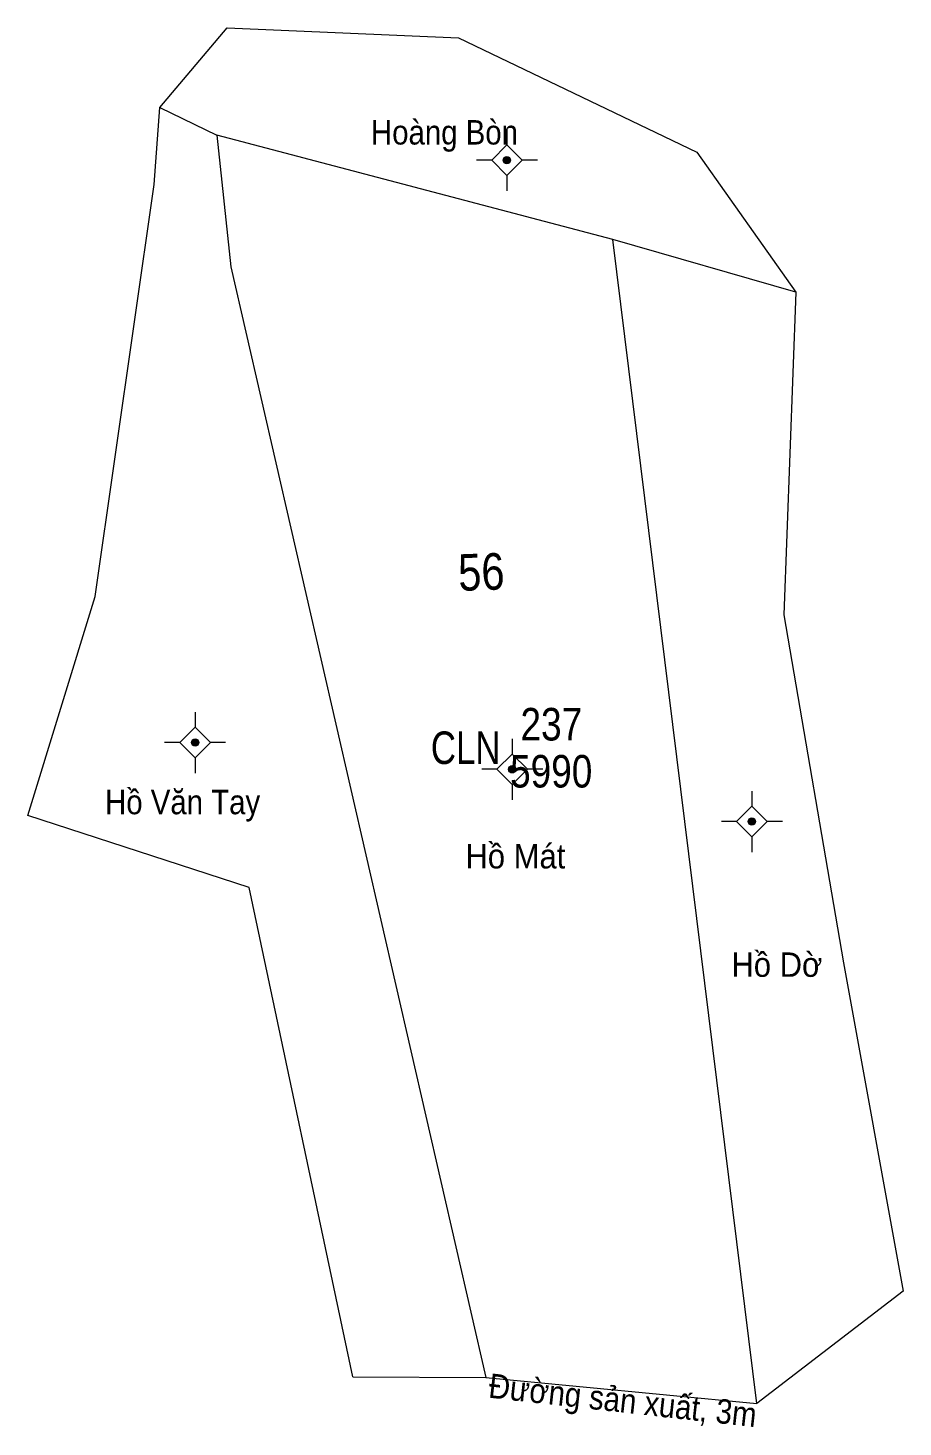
# Model space of a CAD drawing. Header units: metres. Extents: x 533370 to 536838, y 1846187 to 1848171.
# Drawn here: x 534359.6 to 534467.2, y 1847999.4 to 1848171.3 of the extents above; entities that cross this region are included whole.
import ezdxf
from ezdxf.enums import TextEntityAlignment as Align

# ---------------------------------------------------------------- set-up
doc = ezdxf.new("R2010")
doc.units = ezdxf.units.M
doc.header["$LTSCALE"] = 1.2
for name, color, linetype, lineweight in [('11', 7, 'Continuous', 13), ('6', 7, 'Continuous', 13), ('7', 7, 'Continuous', 13)]:
    doc.layers.add(name, color=color, linetype=linetype, lineweight=lineweight)
for name, color, linetype in [('2', 7, 'Continuous'), ('3', 7, 'Continuous'), ('4', 7, 'Continuous'), ('5', 7, 'Continuous')]:
    doc.layers.add(name, color=color, linetype=linetype)

msp = doc.modelspace()

# ---------------------------------------------------------------- hatches: boundary and pattern name
at = {"layer": '11'}
for points in [[(534418.939, 1848155.09, 1), (534418.039, 1848155.09, 1)], [(534380.619, 1848083.53, 1), (534379.719, 1848083.53, 1)], [(534419.589, 1848080.24, 1), (534418.689, 1848080.24, 1)], [(534449.049, 1848073.82, 1), (534448.149, 1848073.82, 1)]]:
    msp.add_hatch(color=256, dxfattribs=at).paths.add_polyline_path(points)

# ---------------------------------------------------------------- linework, layer by layer
for p, q in [((534418.49, 1848158.84), (534418.49, 1848156.96)), ((534416.62, 1848155.09), (534414.74, 1848155.09)), ((534422.24, 1848155.09), (534420.36, 1848155.09)), ((534418.49, 1848153.22), (534418.49, 1848151.34)), ((534380.17, 1848087.28), (534380.17, 1848085.4)), ((534419.14, 1848083.99), (534419.14, 1848082.12)), ((534378.3, 1848083.53), (534376.42, 1848083.53)), ((534383.92, 1848083.53), (534382.05, 1848083.53)), ((534380.17, 1848081.66), (534380.17, 1848079.78)), ((534417.26, 1848080.24), (534415.39, 1848080.24)), ((534422.89, 1848080.24), (534421.02, 1848080.24)), ((534419.14, 1848078.36), (534419.14, 1848076.49)), ((534448.6, 1848077.57), (534448.6, 1848075.7)), ((534446.72, 1848073.82), (534444.85, 1848073.82)), ((534452.35, 1848073.82), (534450.48, 1848073.82)), ((534448.6, 1848071.94), (534448.6, 1848070.07))]:
    msp.add_line(p, q, dxfattribs=at)
for points in [[(534418.49, 1848156.96), (534416.62, 1848155.09), (534418.49, 1848153.22), (534420.36, 1848155.09)], [(534380.17, 1848085.4), (534378.3, 1848083.53), (534380.17, 1848081.66), (534382.05, 1848083.53)], [(534419.14, 1848082.12), (534417.26, 1848080.24), (534419.14, 1848078.36), (534421.02, 1848080.24)], [(534448.6, 1848075.7), (534446.72, 1848073.82), (534448.6, 1848071.94), (534450.48, 1848073.82)]]:
    msp.add_lwpolyline(points, close=True, dxfattribs=at)
for centre in [(534418.489, 1848155.09), (534380.169, 1848083.53), (534419.139, 1848080.24), (534448.599, 1848073.82)]:
    msp.add_circle(centre, 0.45, dxfattribs=at)
at = {"layer": '6'}
for p, q in [((534375.84, 1848161.56), (534382.82, 1848158.17)), ((534431.5, 1848145.33), (534382.82, 1848158.17)), ((534454.01, 1848138.86), (534431.5, 1848145.33)), ((534399.55, 1848005.59), (534415.9, 1848005.51))]:
    msp.add_line(p, q, dxfattribs=at)
for points in [[(534375.84, 1848161.56), (534384.12, 1848171.33), (534412.52, 1848170.11), (534441.83, 1848156.06), (534454.01, 1848138.86)], [(534399.55, 1848005.59), (534386.8, 1848065.71), (534359.62, 1848074.57), (534367.87, 1848101.46), (534375.12, 1848152.09), (534375.84, 1848161.56)], [(534382.82, 1848158.17), (534384.57, 1848141.99), (534415.9, 1848005.51), (534449.19, 1848002.32), (534431.5, 1848145.33)], [(534454.01, 1848138.86), (534452.52, 1848099.23), (534459.85, 1848056.46), (534467.18, 1848016.13), (534449.19, 1848002.32)]]:
    msp.add_lwpolyline(points, dxfattribs=at)

# ---------------------------------------------------------------- texts
at = {"layer": '2'}
for s, width, p in [('Hoàng Bòn', 0.9, (534410.815, 1848157.01)), ('Hồ Văn Tay', 0.9, (534378.63, 1848074.72)), ('Hồ Mát', 0.95, (534419.53, 1848068.06)), ('Hồ Dờ', 0.95, (534451.675, 1848054.74))]:
    msp.add_text(s, height=3, dxfattribs=dict(at, width=width)).set_placement(p, align=Align.CENTER)
at = {"layer": '2', "width": 0.9}
msp.add_text('Đường sản xuất, 3m', height=3, rotation=353.67, dxfattribs=at).set_placement((534432.575, 1848001.221), align=Align.CENTER)
at = {"layer": '3', "width": 0.8}
msp.add_text('CLN ', height=4, dxfattribs=at).set_placement((534418.89, 1848080.89), align=Align.RIGHT)
at = {"layer": '4', "width": 0.85}
msp.add_text('237', height=4, dxfattribs=at).set_placement((534423.95, 1848083.78), align=Align.CENTER)
at = {"layer": '5', "width": 0.85}
msp.add_text('5990', height=4, dxfattribs=at).set_placement((534423.935, 1848078), align=Align.CENTER)
at = {"layer": '7', "width": 0.85}
msp.add_text('56', height=4.5, rotation=2, dxfattribs=at).set_placement((534415.421, 1848102.252), align=Align.CENTER)

doc.saveas('drawing.dxf')
